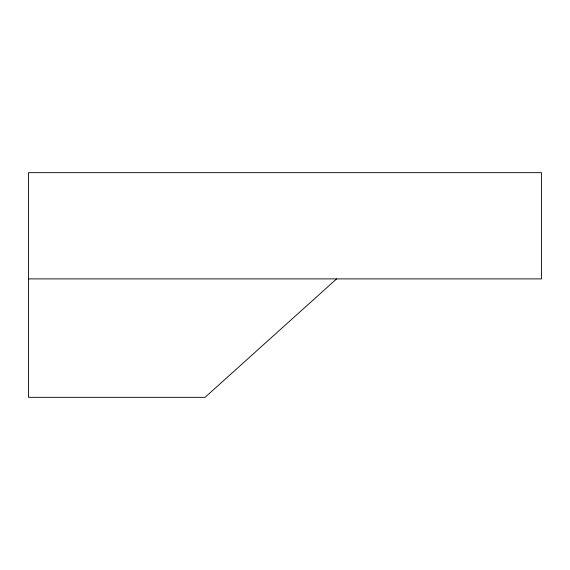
<?xml version="1.0" encoding="UTF-8"?>
<svg xmlns="http://www.w3.org/2000/svg" width="570" height="570" viewBox="0 0 570 570"><rect width="100%" height="100%" fill="white"/><g stroke="black" fill="none" stroke-linecap="round" stroke-linejoin="round"><path stroke-width="0.85" d="M336.592 278.894L205.05 397.333L28.5 397.333L28.5 172.667L541.5 172.667L541.5 278.894L28.5 278.894"/></g></svg>
